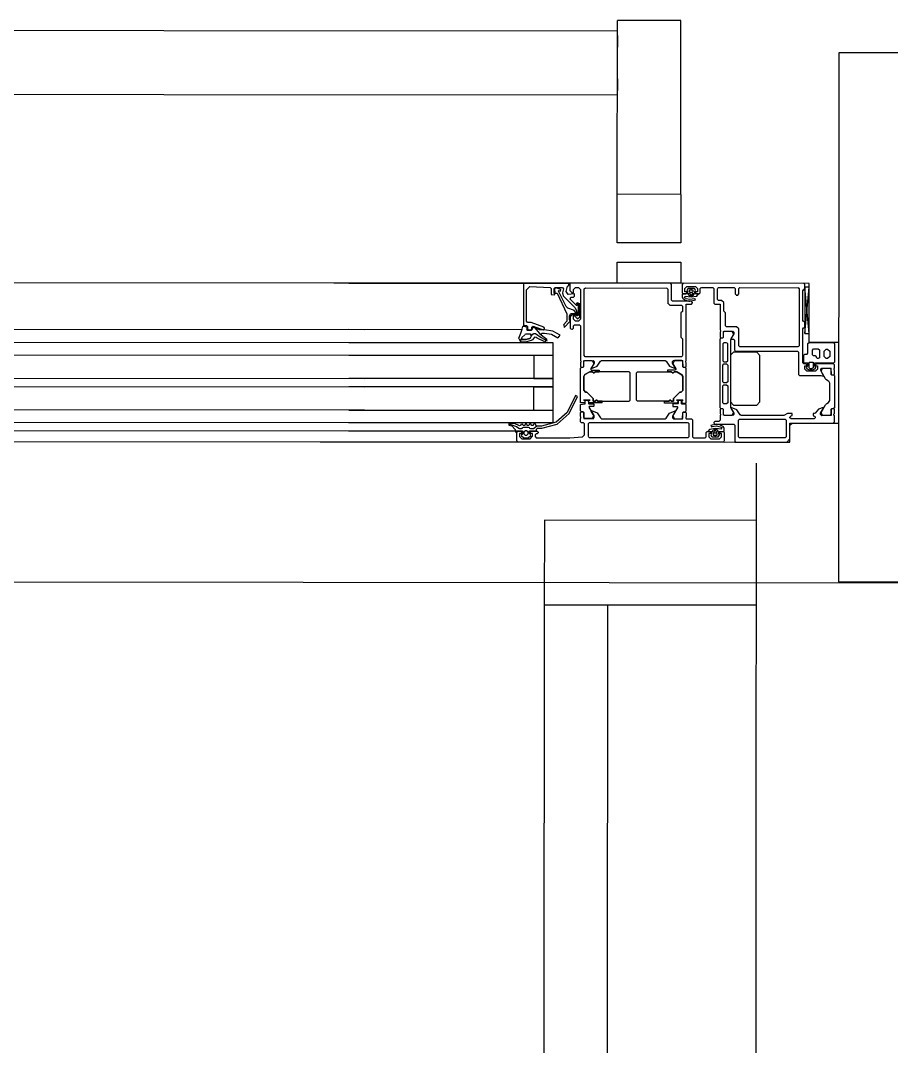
# Model space of a CAD drawing. Header units: metres. Extents: x 2.3 to 42.8, y 0.9 to 31.9.
# Drawn here: x 32.803 to 32.9651, y 9.3814 to 9.5723 of the extents above; entities that cross this region are included whole.
import ezdxf

# ---------------------------------------------------------------- set-up
doc = ezdxf.new("R2010")
doc.units = ezdxf.units.M
doc.layers.add('ARREDI', color=9, linetype='Continuous')
doc.layers.add('PARETI_STRUTTURE', color=7, linetype='Continuous')

msp = doc.modelspace()

# ---------------------------------------------------------------- linework, layer by layer
at = {"layer": 'ARREDI'}
for points in [[(32.92588, 9.53993), (32.91408, 9.53995), (32.91411, 9.57022), (32.91411, 9.57135), (32.91411, 9.57204), (32.91411, 9.57228)], [(32.92589, 9.53995), (32.92591, 9.57022), (32.92591, 9.57133), (32.92591, 9.57204), (32.92591, 9.57228), (32.91411, 9.57229)], [(32.9141, 9.57029), (32.66093, 9.57047)], [(32.92591, 9.56028), (32.92591, 9.56174), (32.92591, 9.56343), (32.92591, 9.56525), (32.92591, 9.56707), (32.92591, 9.56876), (32.92592, 9.57022), (32.92592, 9.57133)], [(32.9141, 9.5695), (32.9141, 9.56856), (32.9141, 9.56734)], [(32.91409, 9.56143), (32.91409, 9.56021), (32.91409, 9.55927)], [(32.66092, 9.55866), (32.91409, 9.55848)], [(32.91407, 9.53092), (32.91407, 9.53995)], [(32.92589, 9.53994), (32.92589, 9.53091)], [(32.92588, 9.53091), (32.91408, 9.53093)], [(32.91407, 9.5234), (32.91407, 9.52733)], [(32.91408, 9.52734), (32.92588, 9.52733), (32.92588, 9.5234)], [(32.94975, 9.52337), (32.33079, 9.52382)], [(32.92588, 9.52339), (32.91407, 9.5234)], [(32.69539, 9.51489), (32.86706, 9.51477)], [(32.69539, 9.51253), (32.86705, 9.51241)], [(32.69539, 9.51016), (32.86705, 9.51003)], [(32.69538, 9.50582), (32.86705, 9.5057)], [(32.69538, 9.50425), (32.86705, 9.50413)], [(32.86705, 9.49981), (32.69538, 9.49993)], [(32.86705, 9.49745), (32.69538, 9.49757)], [(32.86705, 9.49587), (32.69538, 9.496)], [(32.33432, 9.49428), (32.94619, 9.49385)]]:
    msp.add_lwpolyline(points, dxfattribs=at)
at = {"layer": 'PARETI_STRUTTURE'}
for points in [[(32.97498, 9.56627), (32.9553, 9.56629), (32.95522, 9.46786), (32.97491, 9.46784)], [(32.92778, 9.5223), (32.92775, 9.52227), (32.92774, 9.52223), (32.92775, 9.52219), (32.92778, 9.52216), (32.92782, 9.52216), (32.92786, 9.52216), (32.92789, 9.52219), (32.92789, 9.52223), (32.92789, 9.52227), (32.92786, 9.5223), (32.92782, 9.52231)], [(32.90785, 9.50606), (32.90804, 9.50641)], [(32.90804, 9.50641), (32.90897, 9.50695), (32.90946, 9.50695), (32.90897, 9.50695)], [(32.90947, 9.50695), (32.90958, 9.50683)], [(32.90958, 9.50675), (32.90981, 9.50675)], [(32.90981, 9.50683), (32.90993, 9.50694)], [(32.92431, 9.50681), (32.92418, 9.50693)], [(32.92454, 9.50674), (32.9243, 9.50674)], [(32.92466, 9.50693), (32.92454, 9.50682)], [(32.92607, 9.50639), (32.92514, 9.50693), (32.92466, 9.50693), (32.92514, 9.50693)], [(32.92627, 9.50605), (32.92607, 9.50639)], [(32.90816, 9.50316), (32.90784, 9.50348)], [(32.92595, 9.50315), (32.92627, 9.50347)], [(32.90957, 9.50198), (32.90839, 9.50316)], [(32.91008, 9.50165), (32.91008, 9.50156), (32.91007, 9.50151), (32.91003, 9.50147), (32.90996, 9.50145), (32.90965, 9.50145), (32.90961, 9.50147), (32.90958, 9.5015), (32.90957, 9.50154), (32.90957, 9.50198), (32.90957, 9.50154), (32.90958, 9.5015), (32.90961, 9.50147), (32.90965, 9.50145), (32.90996, 9.50145), (32.91003, 9.50147), (32.91007, 9.50151), (32.91008, 9.50156)], [(32.91032, 9.50165), (32.91008, 9.50165)], [(32.92379, 9.50164), (32.92402, 9.50164)], [(32.92402, 9.50164), (32.92402, 9.50155), (32.92404, 9.5015), (32.92408, 9.50146), (32.92413, 9.50144), (32.92445, 9.50144), (32.9245, 9.50146), (32.92452, 9.50149), (32.92454, 9.50151), (32.92454, 9.50197), (32.92454, 9.50151), (32.92452, 9.50149), (32.9245, 9.50146), (32.92445, 9.50144), (32.92413, 9.50144), (32.92408, 9.50146), (32.92404, 9.5015), (32.92402, 9.50155)], [(32.92454, 9.50197), (32.92572, 9.50315)], [(32.93232, 9.49495), (32.93235, 9.49497), (32.93236, 9.49501), (32.93235, 9.49506), (32.93232, 9.49508), (32.93228, 9.49508), (32.93224, 9.49508), (32.93221, 9.49506), (32.93221, 9.49501), (32.93221, 9.49497), (32.93224, 9.49495), (32.93228, 9.49493)]]:
    msp.add_lwpolyline(points, close=True, dxfattribs=at)
for points in [[(32.89659, 9.52341), (32.90526, 9.52341), (32.66508, 9.52357)], [(32.8966, 9.52341), (32.67373, 9.52356)], [(32.86411, 9.52344), (32.89679, 9.52341), (32.8966, 9.52322)], [(32.8966, 9.52321), (32.8966, 9.51573)], [(32.90501, 9.52301), (32.90506, 9.52301), (32.90506, 9.5234), (32.89679, 9.52341)], [(32.89718, 9.5222), (32.89779, 9.52279)], [(32.8978, 9.52279), (32.90161, 9.52263)], [(32.9016, 9.52263), (32.9018, 9.52243)], [(32.9023, 9.52242), (32.9025, 9.52262)], [(32.90265, 9.52253), (32.90238, 9.52235)], [(32.9025, 9.52262), (32.90389, 9.52262)], [(32.90356, 9.52225), (32.90265, 9.52253)], [(32.90389, 9.52262), (32.90408, 9.52237)], [(32.90455, 9.52184), (32.90482, 9.52286)], [(32.90482, 9.52287), (32.90502, 9.52301)], [(32.92396, 9.52339), (32.90525, 9.52341), (32.90525, 9.52207), (32.90569, 9.52163), (32.90593, 9.52163), (32.90593, 9.52223)], [(32.92416, 9.52339), (32.9056, 9.52341)], [(32.90593, 9.52222), (32.90631, 9.52261)], [(32.90632, 9.52262), (32.90683, 9.52262)], [(32.90683, 9.52262), (32.90722, 9.52223)], [(32.90793, 9.52234), (32.90813, 9.52254)], [(32.90813, 9.52254), (32.92326, 9.52252)], [(32.92325, 9.52253), (32.92345, 9.52233)], [(32.92416, 9.5232), (32.92396, 9.52339)], [(32.92415, 9.52024), (32.92415, 9.5232)], [(32.92632, 9.52339), (32.92613, 9.5232)], [(32.92613, 9.52319), (32.92613, 9.52162)], [(32.95525, 9.51235), (32.94974, 9.51235), (32.94975, 9.52337), (32.92616, 9.52339)], [(32.94877, 9.52337), (32.92632, 9.52339)], [(32.92664, 9.52241), (32.92703, 9.5228)], [(32.92703, 9.5228), (32.9286, 9.5228)], [(32.9286, 9.5228), (32.92899, 9.52241)], [(32.92951, 9.5224), (32.9297, 9.5226)], [(32.92971, 9.5226), (32.93183, 9.5226)], [(32.93183, 9.5226), (32.93203, 9.5224)], [(32.9327, 9.5224), (32.9329, 9.52259)], [(32.9329, 9.5226), (32.93581, 9.5226)], [(32.93581, 9.52259), (32.936, 9.5224)], [(32.93668, 9.5224), (32.93687, 9.52259)], [(32.93687, 9.52259), (32.94771, 9.52258)], [(32.9477, 9.52259), (32.9479, 9.52239)], [(32.94896, 9.52318), (32.94877, 9.52337)], [(32.94974, 9.51408), (32.94974, 9.52267), (32.94897, 9.52267), (32.94895, 9.51408), (32.94974, 9.51408), (32.94897, 9.52267)], [(32.94896, 9.52239), (32.94896, 9.52317)], [(32.94896, 9.51408), (32.94975, 9.52267)], [(32.89718, 9.51632), (32.89718, 9.5222)], [(32.90179, 9.52243), (32.90179, 9.52132)], [(32.90179, 9.52132), (32.90239, 9.52123)], [(32.90239, 9.52123), (32.90253, 9.52148), (32.9023, 9.52148), (32.9023, 9.52242)], [(32.90239, 9.52235), (32.90243, 9.52155), (32.90286, 9.52153), (32.90469, 9.51773), (32.90469, 9.51633)], [(32.9031, 9.52192), (32.9032, 9.52203)], [(32.90454, 9.5191), (32.90311, 9.52192)], [(32.9032, 9.52203), (32.90348, 9.52195)], [(32.90348, 9.52195), (32.90356, 9.52225)], [(32.90408, 9.52237), (32.90387, 9.52161)], [(32.90387, 9.52161), (32.90403, 9.52104)], [(32.90403, 9.52104), (32.90625, 9.51881)], [(32.90496, 9.52134), (32.90454, 9.52184)], [(32.90604, 9.52144), (32.90495, 9.52134)], [(32.90533, 9.52046), (32.90545, 9.52079)], [(32.90545, 9.52079), (32.90595, 9.52084)], [(32.90594, 9.52083), (32.90612, 9.52103)], [(32.90612, 9.52136), (32.90604, 9.52144)], [(32.90612, 9.52103), (32.90612, 9.52135)], [(32.90722, 9.52222), (32.90722, 9.51986)], [(32.90793, 9.50994), (32.90794, 9.52234)], [(32.92345, 9.52233), (32.92345, 9.51973)], [(32.92612, 9.52162), (32.92632, 9.52142)], [(32.92623, 9.52142), (32.92615, 9.52133)], [(32.92615, 9.52134), (32.92615, 9.52093), (32.92616, 9.52086)], [(32.92616, 9.52086), (32.92627, 9.52055)], [(32.92707, 9.52142), (32.92623, 9.52142)], [(32.92628, 9.52055), (32.9263, 9.52051), (32.92657, 9.52037), (32.92675, 9.52028), (32.92696, 9.5202), (32.92716, 9.52015), (32.92737, 9.5201), (32.92758, 9.52009)], [(32.92632, 9.52142), (32.92684, 9.52142)], [(32.9266, 9.5207), (32.92668, 9.52099)], [(32.92689, 9.52054), (32.92672, 9.52062), (32.9266, 9.5207)], [(32.92703, 9.52162), (32.92703, 9.52181), (32.92664, 9.52181), (32.92664, 9.52241)], [(32.92668, 9.52099), (32.92779, 9.52085), (32.9289, 9.52103)], [(32.92683, 9.52142), (32.92703, 9.52162)], [(32.92758, 9.52037), (32.92689, 9.52053)], [(32.92717, 9.52236), (32.92699, 9.52207)], [(32.92699, 9.52207), (32.92707, 9.52195)], [(32.92707, 9.52195), (32.92716, 9.52187)], [(32.92715, 9.52149), (32.92707, 9.52141)], [(32.92715, 9.52188), (32.92715, 9.5215)], [(32.92724, 9.5224), (32.92717, 9.52236)], [(32.9284, 9.5224), (32.92724, 9.5224)], [(32.92748, 9.52151), (32.92727, 9.52142), (32.92731, 9.52122)], [(32.92732, 9.52123), (32.92743, 9.52114)], [(32.92742, 9.52114), (32.92763, 9.52112), (32.92794, 9.52112), (32.92816, 9.52115)], [(32.92747, 9.52212), (32.92747, 9.52184)], [(32.92817, 9.52212), (32.92747, 9.52212)], [(32.92747, 9.52185), (32.92759, 9.52172)], [(32.92763, 9.52146), (32.92748, 9.52152)], [(32.92758, 9.52173), (32.92806, 9.52173)], [(32.92801, 9.52146), (32.92781, 9.52113), (32.92763, 9.52146)], [(32.92816, 9.52151), (32.92801, 9.52146)], [(32.92806, 9.52173), (32.92817, 9.52184)], [(32.92832, 9.52128), (32.92834, 9.5213), (32.92838, 9.52142), (32.92816, 9.52151)], [(32.92816, 9.52115), (32.92833, 9.52128)], [(32.92817, 9.52185), (32.92817, 9.52212)], [(32.92847, 9.52235), (32.9284, 9.52239)], [(32.92851, 9.52055), (32.92841, 9.52051)], [(32.92863, 9.52206), (32.92848, 9.52235)], [(32.92849, 9.52187), (32.92858, 9.52195)], [(32.92849, 9.52149), (32.92849, 9.52187)], [(32.92857, 9.52141), (32.92849, 9.5215)], [(32.92863, 9.5203), (32.9285, 9.52055)], [(32.92857, 9.52195), (32.92863, 9.52206)], [(32.92919, 9.52141), (32.92857, 9.52141)], [(32.9286, 9.52162), (32.9288, 9.52142)], [(32.929, 9.5224), (32.929, 9.52181), (32.92861, 9.52181), (32.92861, 9.52161)], [(32.9288, 9.52142), (32.92931, 9.52142)], [(32.92889, 9.52103), (32.92889, 9.52103)], [(32.9289, 9.52103), (32.92919, 9.52142)], [(32.92931, 9.52142), (32.92951, 9.52161)], [(32.92951, 9.52162), (32.92951, 9.52241)], [(32.93203, 9.5224), (32.93203, 9.51972)], [(32.9327, 9.52039), (32.9327, 9.52239)], [(32.93601, 9.5224), (32.93601, 9.52141)], [(32.93601, 9.52141), (32.9362, 9.52122)], [(32.9362, 9.52121), (32.93648, 9.52121)], [(32.93648, 9.52121), (32.93667, 9.52141)], [(32.93668, 9.52141), (32.93668, 9.5224)], [(32.9479, 9.52239), (32.94789, 9.51176)], [(32.94856, 9.51649), (32.94856, 9.52199)], [(32.94857, 9.52199), (32.94872, 9.52219)], [(32.94873, 9.52219), (32.94881, 9.5222)], [(32.9488, 9.5222), (32.94896, 9.5224)], [(32.90488, 9.51878), (32.90454, 9.5191)], [(32.90609, 9.51834), (32.90488, 9.51877)], [(32.9065, 9.51929), (32.90532, 9.52047)], [(32.90624, 9.51882), (32.90648, 9.51826)], [(32.90645, 9.51961), (32.90657, 9.5195)], [(32.90662, 9.51978), (32.90646, 9.51961)], [(32.90661, 9.51929), (32.9065, 9.51929)], [(32.90657, 9.5195), (32.90675, 9.51968)], [(32.90676, 9.51945), (32.90661, 9.51928)], [(32.90709, 9.51959), (32.90662, 9.51978)], [(32.90674, 9.51968), (32.90694, 9.51958)], [(32.90683, 9.51942), (32.90676, 9.51945)], [(32.90683, 9.51813), (32.90683, 9.51942)], [(32.90694, 9.51957), (32.90694, 9.51816)], [(32.90709, 9.51718), (32.90709, 9.51958)], [(32.90722, 9.51986), (32.90722, 9.51947)], [(32.90722, 9.51947), (32.90722, 9.51672)], [(32.92344, 9.51973), (32.92383, 9.51934)], [(32.92384, 9.51934), (32.926, 9.51934)], [(32.92435, 9.52004), (32.92416, 9.52024)], [(32.9279, 9.52004), (32.92435, 9.52004)], [(32.9262, 9.51914), (32.9262, 9.51815), (32.92592, 9.51787), (32.92592, 9.51335), (32.9262, 9.51307), (32.9262, 9.50993)], [(32.926, 9.51934), (32.9262, 9.51914)], [(32.92691, 9.51689), (32.92691, 9.51953), (32.92789, 9.51953)], [(32.92758, 9.52009), (32.92862, 9.5203)], [(32.92841, 9.5205), (32.92759, 9.52036)], [(32.92789, 9.51953), (32.92809, 9.51973)], [(32.92809, 9.51985), (32.9279, 9.52004)], [(32.92809, 9.51973), (32.92809, 9.51985)], [(32.93203, 9.51972), (32.93222, 9.51953)], [(32.93223, 9.51953), (32.93321, 9.51953), (32.93321, 9.51689)], [(32.9329, 9.5202), (32.9327, 9.52039)], [(32.93349, 9.5202), (32.93289, 9.5202)], [(32.93388, 9.5198), (32.93349, 9.52019)], [(32.93419, 9.51551), (32.93419, 9.51787), (32.93387, 9.51819), (32.93389, 9.5198)], [(32.90516, 9.51737), (32.90545, 9.51775)], [(32.90516, 9.51663), (32.90516, 9.51737)], [(32.90533, 9.5173), (32.90533, 9.51505)], [(32.90573, 9.5177), (32.90534, 9.51731)], [(32.90545, 9.51775), (32.90602, 9.51785), (32.90602, 9.51738)], [(32.90592, 9.51671), (32.90592, 9.5177), (32.90573, 9.5177)], [(32.90603, 9.51738), (32.9067, 9.51679)], [(32.90634, 9.51797), (32.90608, 9.51835)], [(32.90634, 9.5174), (32.90634, 9.51797)], [(32.90678, 9.5174), (32.90635, 9.5174)], [(32.90647, 9.51826), (32.90647, 9.51741)], [(32.90647, 9.51741), (32.90667, 9.51741)], [(32.90667, 9.51782), (32.90678, 9.51803)], [(32.90667, 9.51741), (32.90667, 9.51782)], [(32.9067, 9.51679), (32.90709, 9.51718)], [(32.90687, 9.51803), (32.90677, 9.51785)], [(32.90678, 9.51803), (32.90683, 9.51813)], [(32.90678, 9.51785), (32.90678, 9.51739)], [(32.90722, 9.51671), (32.90683, 9.51632)], [(32.90694, 9.51816), (32.90687, 9.51804)], [(32.92691, 9.5165), (32.92691, 9.51689)], [(32.93321, 9.51689), (32.93321, 9.5165)], [(32.89573, 9.51317), (32.89613, 9.5141), (32.89642, 9.51507)], [(32.89642, 9.51508), (32.89648, 9.51533)], [(32.89648, 9.51533), (32.89661, 9.51542)], [(32.89659, 9.51573), (32.89678, 9.51554)], [(32.89661, 9.51542), (32.89717, 9.51531)], [(32.89679, 9.51554), (32.89718, 9.51554)], [(32.89716, 9.51531), (32.89726, 9.51518)], [(32.89738, 9.51613), (32.89718, 9.51632)], [(32.89718, 9.51554), (32.89737, 9.51534)], [(32.89721, 9.51482), (32.89733, 9.51468)], [(32.89726, 9.51518), (32.89722, 9.51482)], [(32.89797, 9.51613), (32.89737, 9.51613)], [(32.89738, 9.51534), (32.89738, 9.51495)], [(32.89738, 9.51495), (32.89757, 9.51475)], [(32.89804, 9.51611), (32.89797, 9.51613)], [(32.89797, 9.51475), (32.89816, 9.51494)], [(32.9004, 9.51525), (32.89804, 9.51611)], [(32.89816, 9.51524), (32.89843, 9.51542)], [(32.89816, 9.51495), (32.89816, 9.51524)], [(32.89825, 9.51477), (32.89842, 9.51523)], [(32.89842, 9.51522), (32.89861, 9.51526)], [(32.89843, 9.51543), (32.90026, 9.51476)], [(32.89862, 9.51526), (32.89966, 9.51401), (32.90094, 9.51298)], [(32.89958, 9.51475), (32.89868, 9.51516)], [(32.90026, 9.51476), (32.90053, 9.51494)], [(32.90053, 9.51507), (32.9004, 9.51525)], [(32.90053, 9.51494), (32.90053, 9.51507)], [(32.90469, 9.51633), (32.90409, 9.51564)], [(32.9041, 9.51564), (32.90417, 9.51518)], [(32.90417, 9.51518), (32.90528, 9.51636)], [(32.90524, 9.5165), (32.90517, 9.51664)], [(32.90528, 9.51635), (32.90524, 9.51651)], [(32.90533, 9.51506), (32.90552, 9.51486)], [(32.90553, 9.51486), (32.90572, 9.51486)], [(32.90572, 9.51486), (32.90592, 9.51506)], [(32.90592, 9.51545), (32.90611, 9.51565)], [(32.90592, 9.51506), (32.90592, 9.51545)], [(32.90632, 9.51632), (32.90593, 9.51671)], [(32.90612, 9.51565), (32.90702, 9.51565)], [(32.90683, 9.51632), (32.90631, 9.51632)], [(32.90702, 9.51565), (32.90722, 9.51545)], [(32.90722, 9.51545), (32.90722, 9.50903)], [(32.92691, 9.51473), (32.92691, 9.51651)], [(32.93321, 9.5165), (32.93321, 9.51472)], [(32.93439, 9.51531), (32.93419, 9.51551)], [(32.93628, 9.51531), (32.93439, 9.51531)], [(32.93667, 9.51492), (32.93628, 9.51531)], [(32.93667, 9.51177), (32.93667, 9.51492)], [(32.94856, 9.5149), (32.94872, 9.5151)], [(32.94856, 9.5086), (32.94856, 9.5149)], [(32.94872, 9.5163), (32.94857, 9.51649)], [(32.9488, 9.51628), (32.94872, 9.51629)], [(32.94872, 9.5151), (32.9488, 9.51511)], [(32.94896, 9.51609), (32.9488, 9.51628)], [(32.9488, 9.51511), (32.94895, 9.51531)], [(32.94896, 9.51531), (32.94896, 9.51608)], [(32.89632, 9.51475), (32.8641, 9.51478)], [(32.89615, 9.51247), (32.89573, 9.51316)], [(32.89631, 9.51327), (32.89614, 9.51295)], [(32.89705, 9.51247), (32.89615, 9.51247), (32.89615, 9.51295), (32.89615, 9.51294), (32.89701, 9.51294), (32.89615, 9.51294)], [(32.89687, 9.51383), (32.89631, 9.51328)], [(32.89706, 9.51393), (32.89687, 9.51384)], [(32.897, 9.51293), (32.89711, 9.51295), (32.897, 9.51293)], [(32.89792, 9.51393), (32.89706, 9.51393)], [(32.89773, 9.51313), (32.8971, 9.51295), (32.89773, 9.51313)], [(32.89733, 9.51469), (32.89814, 9.51469)], [(32.89757, 9.51475), (32.89796, 9.51475)], [(32.89773, 9.51313), (32.89792, 9.51326)], [(32.89792, 9.51326), (32.89813, 9.51359), (32.89835, 9.51397)], [(32.89813, 9.5136), (32.89793, 9.51393)], [(32.89814, 9.51469), (32.89825, 9.51477)], [(32.89868, 9.51338), (32.89827, 9.51289)], [(32.89835, 9.51396), (32.89853, 9.51408)], [(32.89853, 9.51408), (32.89878, 9.51408)], [(32.89901, 9.51334), (32.89868, 9.51338)], [(32.89878, 9.51408), (32.89887, 9.51405)], [(32.89887, 9.51405), (32.8999, 9.5133), (32.90104, 9.51272)], [(32.89916, 9.51318), (32.89901, 9.51334)], [(32.90062, 9.51249), (32.89916, 9.51319)], [(32.90052, 9.51475), (32.89959, 9.51475)], [(32.89991, 9.51377), (32.90003, 9.51412)], [(32.90004, 9.51412), (32.90051, 9.51412)], [(32.90344, 9.51373), (32.90206, 9.51448), (32.90052, 9.51475)], [(32.90052, 9.51412), (32.90185, 9.5139), (32.90304, 9.51324)], [(32.90094, 9.51298), (32.90062, 9.5125)], [(32.90305, 9.51324), (32.90344, 9.51374)], [(32.9269, 9.50902), (32.9269, 9.51434)], [(32.92691, 9.51433), (32.92691, 9.51472)], [(32.93329, 9.51444), (32.9332, 9.51433)], [(32.9332, 9.50024), (32.93321, 9.51303)], [(32.93321, 9.51472), (32.93329, 9.51461)], [(32.93321, 9.51433), (32.93321, 9.51336)], [(32.93321, 9.51335), (32.93332, 9.51323)], [(32.93321, 9.51302), (32.93341, 9.51322)], [(32.93329, 9.51462), (32.93329, 9.51444)], [(32.93332, 9.51323), (32.93371, 9.51323)], [(32.93341, 9.51322), (32.93373, 9.51322)], [(32.93371, 9.51323), (32.93382, 9.51336)], [(32.93373, 9.51322), (32.93385, 9.51335)], [(32.93383, 9.51335), (32.93383, 9.51443), (32.93556, 9.51449)], [(32.93383, 9.51444), (32.93387, 9.51448)], [(32.93385, 9.51428), (32.93404, 9.51448)], [(32.93385, 9.51334), (32.93385, 9.51428)], [(32.93404, 9.51448), (32.93542, 9.51448)], [(32.93517, 9.51298), (32.93514, 9.51288)], [(32.93569, 9.51388), (32.93517, 9.51297)], [(32.93577, 9.51429), (32.93577, 9.51401), (32.93522, 9.51306)], [(32.93522, 9.51306), (32.93526, 9.51298)], [(32.93526, 9.51299), (32.93568, 9.51299)], [(32.93541, 9.51448), (32.93569, 9.51388)], [(32.93557, 9.51448), (32.93576, 9.51429)], [(32.93569, 9.51299), (32.93588, 9.51279)], [(32.8641, 9.5124), (32.9021, 9.51237), (32.90209, 9.49741), (32.86409, 9.49744)], [(32.89615, 9.51247), (32.89615, 9.51247)], [(32.89718, 9.51248), (32.89704, 9.51247)], [(32.89804, 9.51274), (32.89718, 9.51249)], [(32.89827, 9.51289), (32.89804, 9.51273)], [(32.93371, 9.51212), (32.93371, 9.50897)], [(32.93391, 9.51232), (32.93372, 9.51213)], [(32.93442, 9.51232), (32.93391, 9.51232)], [(32.93462, 9.51212), (32.93443, 9.51232)], [(32.93462, 9.50897), (32.93462, 9.51213)], [(32.93514, 9.51288), (32.93513, 9.50038)], [(32.93588, 9.51279), (32.93588, 9.51099)], [(32.93588, 9.51098), (32.93608, 9.51079)], [(32.93687, 9.51157), (32.93667, 9.51176)], [(32.94769, 9.51156), (32.93686, 9.51158)], [(32.94789, 9.51176), (32.9477, 9.51156)], [(32.94954, 9.5104), (32.94954, 9.51217)], [(32.94955, 9.51217), (32.94974, 9.51235)], [(32.94974, 9.51235), (32.95427, 9.51235)], [(32.95041, 9.51097), (32.95059, 9.51117)], [(32.95059, 9.51117), (32.95146, 9.51117)], [(32.95146, 9.51117), (32.95167, 9.511)], [(32.95167, 9.51101), (32.95167, 9.50955)], [(32.95254, 9.51077), (32.95293, 9.51116)], [(32.95293, 9.51116), (32.95321, 9.51116)], [(32.95321, 9.51116), (32.9536, 9.51078)], [(32.95427, 9.51235), (32.95446, 9.51216)], [(32.95447, 9.51217), (32.95447, 9.50874)], [(32.8641, 9.51004), (32.9021, 9.51001)], [(32.89855, 9.51001), (32.89855, 9.50568), (32.9021, 9.50568), (32.8641, 9.50571)], [(32.90812, 9.50974), (32.90793, 9.50994)], [(32.926, 9.50973), (32.90812, 9.50974)], [(32.92619, 9.50992), (32.926, 9.50973)], [(32.93572, 9.51059), (32.93513, 9.51)], [(32.93513, 9.51), (32.93513, 9.50133)], [(32.94002, 9.51058), (32.93572, 9.51058)], [(32.93608, 9.51078), (32.94758, 9.51077)], [(32.94061, 9.50999), (32.94002, 9.51059)], [(32.9406, 9.50133), (32.9406, 9.51)], [(32.94758, 9.51078), (32.94777, 9.51058)], [(32.94777, 9.51058), (32.94777, 9.50644)], [(32.94876, 9.51), (32.94895, 9.51019)], [(32.94876, 9.50865), (32.94876, 9.51001)], [(32.94895, 9.51018), (32.94938, 9.51018)], [(32.94938, 9.51018), (32.94955, 9.51039)], [(32.95041, 9.51006), (32.95041, 9.51097)], [(32.95059, 9.50987), (32.95041, 9.51006)], [(32.95091, 9.50987), (32.95059, 9.50987)], [(32.95112, 9.50971), (32.95091, 9.50987)], [(32.95112, 9.50959), (32.95112, 9.5097)], [(32.9513, 9.5094), (32.95112, 9.50959)], [(32.95146, 9.50939), (32.95129, 9.50939)], [(32.95167, 9.50955), (32.95146, 9.50939)], [(32.95254, 9.50979), (32.95254, 9.51077)], [(32.95293, 9.50939), (32.95254, 9.50978)], [(32.9532, 9.50939), (32.95293, 9.50939)], [(32.9536, 9.50979), (32.95321, 9.5094)], [(32.9536, 9.51077), (32.9536, 9.50979)], [(32.90791, 9.50165), (32.90798, 9.50164), (32.90802, 9.50159), (32.90804, 9.50152), (32.90801, 9.50122), (32.90799, 9.50118), (32.90797, 9.50115), (32.90793, 9.50114), (32.90729, 9.50114), (32.90724, 9.50115), (32.90722, 9.50118), (32.9072, 9.50122), (32.90722, 9.50757)], [(32.90729, 9.50875), (32.90721, 9.50864)], [(32.90721, 9.50864), (32.90721, 9.5079)], [(32.90721, 9.5079), (32.90734, 9.50777)], [(32.90721, 9.50757), (32.90741, 9.50777)], [(32.90722, 9.50903), (32.9073, 9.50892)], [(32.90729, 9.50893), (32.90729, 9.50874)], [(32.90733, 9.50778), (32.90772, 9.50778)], [(32.90741, 9.50777), (32.90773, 9.50777)], [(32.90772, 9.50778), (32.90784, 9.5079)], [(32.90773, 9.50777), (32.90786, 9.50789)], [(32.90784, 9.5079), (32.90784, 9.50898), (32.90957, 9.50904)], [(32.90784, 9.50899), (32.90788, 9.50903)], [(32.90785, 9.50883), (32.90804, 9.50903)], [(32.90785, 9.50789), (32.90785, 9.50883)], [(32.90805, 9.50903), (32.90942, 9.50903)], [(32.90917, 9.50752), (32.90914, 9.50742)], [(32.90914, 9.50742), (32.90914, 9.50734)], [(32.90914, 9.50734), (32.90923, 9.50725)], [(32.90969, 9.50842), (32.90918, 9.50752)], [(32.90922, 9.50726), (32.91072, 9.50726)], [(32.90977, 9.50883), (32.90977, 9.50856), (32.90923, 9.50761)], [(32.90923, 9.50762), (32.90929, 9.50753)], [(32.90928, 9.50754), (32.91032, 9.50797), (32.91096, 9.5089)], [(32.90942, 9.50903), (32.90969, 9.50843)], [(32.90958, 9.50903), (32.90977, 9.50884)], [(32.91072, 9.50726), (32.91072, 9.50694)], [(32.91097, 9.50889), (32.91116, 9.50903)], [(32.91115, 9.50903), (32.92296, 9.50902)], [(32.92296, 9.50902), (32.92314, 9.50888)], [(32.92315, 9.50888), (32.92379, 9.50795), (32.92483, 9.50752)], [(32.92489, 9.50725), (32.92339, 9.50725)], [(32.9234, 9.50725), (32.9234, 9.50693)], [(32.92434, 9.50882), (32.92454, 9.50902)], [(32.92489, 9.50761), (32.92435, 9.50855), (32.92435, 9.50883)], [(32.9247, 9.50902), (32.92443, 9.50842)], [(32.92443, 9.50841), (32.92494, 9.50751)], [(32.92454, 9.50902), (32.92623, 9.50902), (32.92628, 9.50788)], [(32.92607, 9.50902), (32.9247, 9.50902)], [(32.92483, 9.50752), (32.92489, 9.50761)], [(32.92497, 9.50733), (32.92489, 9.50724)], [(32.92495, 9.50751), (32.92497, 9.50741)], [(32.92497, 9.50741), (32.92497, 9.50733)], [(32.92627, 9.50882), (32.92607, 9.50901)], [(32.92619, 9.50164), (32.92613, 9.50162), (32.92608, 9.50158), (32.92607, 9.50153), (32.9261, 9.50121), (32.92611, 9.50116), (32.92614, 9.50114), (32.92618, 9.50112), (32.92682, 9.50112), (32.92686, 9.50114), (32.92689, 9.50116), (32.92689, 9.50121), (32.9269, 9.50755)], [(32.92623, 9.50902), (32.92627, 9.50898)], [(32.92627, 9.50787), (32.92627, 9.50882)], [(32.92639, 9.50775), (32.92627, 9.50788)], [(32.92628, 9.50789), (32.92639, 9.50776)], [(32.9267, 9.50775), (32.92639, 9.50775)], [(32.9264, 9.50777), (32.92679, 9.50777)], [(32.9269, 9.50756), (32.92671, 9.50775)], [(32.92678, 9.50777), (32.9269, 9.50788)], [(32.92682, 9.50891), (32.92691, 9.50902)], [(32.92682, 9.50873), (32.92682, 9.50891)], [(32.9269, 9.50862), (32.92682, 9.50874)], [(32.9269, 9.50788), (32.9269, 9.50862)], [(32.93371, 9.50897), (32.93391, 9.50878)], [(32.93371, 9.50819), (32.93391, 9.50838)], [(32.93371, 9.50508), (32.93371, 9.50819)], [(32.93391, 9.50878), (32.93442, 9.50878)], [(32.93391, 9.50838), (32.93442, 9.50838)], [(32.93442, 9.50878), (32.93461, 9.50897)], [(32.93442, 9.50838), (32.93461, 9.50819)], [(32.93462, 9.50819), (32.93462, 9.50507)], [(32.94876, 9.50841), (32.94856, 9.50859)], [(32.94887, 9.50853), (32.94875, 9.50865)], [(32.94915, 9.50841), (32.94876, 9.50841)], [(32.94919, 9.50853), (32.94887, 9.50853)], [(32.94895, 9.50743), (32.94895, 9.50802), (32.94934, 9.50802), (32.94934, 9.50822)], [(32.94935, 9.50703), (32.94896, 9.50742)], [(32.94935, 9.50821), (32.94915, 9.50841)], [(32.9495, 9.50851), (32.9492, 9.50853)], [(32.9493, 9.50774), (32.9494, 9.50792)], [(32.94948, 9.50743), (32.9493, 9.50773)], [(32.9494, 9.50792), (32.94951, 9.50803)], [(32.94983, 9.50723), (32.94948, 9.50742)], [(32.9495, 9.50803), (32.9495, 9.50852)], [(32.94978, 9.50766), (32.94978, 9.50873)], [(32.94978, 9.50873), (32.95049, 9.50873)], [(32.94997, 9.50747), (32.94978, 9.50766)], [(32.95041, 9.50723), (32.94983, 9.50723)], [(32.95029, 9.50747), (32.94997, 9.50747)], [(32.95049, 9.50766), (32.95029, 9.50747)], [(32.95075, 9.50743), (32.9504, 9.50723)], [(32.95049, 9.50873), (32.95049, 9.50766)], [(32.95093, 9.50774), (32.95075, 9.50743)], [(32.95076, 9.50851), (32.95076, 9.50803)], [(32.95076, 9.50802), (32.95086, 9.50791)], [(32.95107, 9.50853), (32.95077, 9.50851)], [(32.95086, 9.50791), (32.95093, 9.50774)], [(32.95112, 9.50841), (32.95092, 9.50822)], [(32.95092, 9.50821), (32.95092, 9.50802), (32.95131, 9.50802), (32.95131, 9.50742)], [(32.95131, 9.50743), (32.95092, 9.50704)], [(32.95431, 9.50853), (32.95107, 9.50853)], [(32.95427, 9.50841), (32.95111, 9.50841)], [(32.9519, 9.50744), (32.9521, 9.50763)], [(32.95245, 9.50622), (32.95191, 9.50716), (32.95191, 9.50744)], [(32.95199, 9.50702), (32.95227, 9.50761)], [(32.9521, 9.50763), (32.95379, 9.50763), (32.95384, 9.50649)], [(32.95226, 9.50762), (32.95364, 9.50762)], [(32.95363, 9.50762), (32.95383, 9.50742)], [(32.95379, 9.50763), (32.95384, 9.50759)], [(32.95383, 9.50742), (32.95383, 9.50648)], [(32.95446, 9.50821), (32.95427, 9.5084)], [(32.95446, 9.50874), (32.9543, 9.50853)], [(32.95446, 9.50723), (32.95438, 9.50734)], [(32.95439, 9.50751), (32.95447, 9.50762)], [(32.95439, 9.50734), (32.95439, 9.50752)], [(32.95446, 9.50762), (32.95446, 9.50821)], [(32.95446, 9.5065), (32.95446, 9.50723)], [(32.90784, 9.50348), (32.90784, 9.50606), (32.90784, 9.50348)], [(32.90958, 9.50683), (32.90958, 9.50674), (32.90958, 9.50683)], [(32.90981, 9.50675), (32.90981, 9.50683), (32.90981, 9.50675)], [(32.91627, 9.50694), (32.90994, 9.50694), (32.91071, 9.50694)], [(32.91647, 9.50674), (32.91627, 9.50694)], [(32.91646, 9.50164), (32.91646, 9.50674)], [(32.91764, 9.50164), (32.91764, 9.50674)], [(32.91765, 9.50674), (32.91784, 9.50694)], [(32.91784, 9.50694), (32.92418, 9.50694), (32.9234, 9.50694)], [(32.9243, 9.50674), (32.9243, 9.50682), (32.9243, 9.50674)], [(32.92454, 9.50682), (32.92454, 9.50673), (32.92454, 9.50682)], [(32.92627, 9.50347), (32.92627, 9.50605), (32.92627, 9.50347)], [(32.94777, 9.50644), (32.94796, 9.50625)], [(32.94797, 9.50625), (32.95188, 9.50625)], [(32.95092, 9.50703), (32.94935, 9.50703)], [(32.95189, 9.50624), (32.95196, 9.50623)], [(32.95195, 9.50623), (32.9524, 9.50614)], [(32.95281, 9.50559), (32.95199, 9.50702)], [(32.9524, 9.50614), (32.95245, 9.50622)], [(32.95305, 9.50536), (32.95281, 9.50558)], [(32.95339, 9.50516), (32.95305, 9.50536)], [(32.95383, 9.50648), (32.95395, 9.50635)], [(32.95384, 9.5065), (32.95397, 9.50637)], [(32.95395, 9.50636), (32.95427, 9.50636)], [(32.95396, 9.50638), (32.95435, 9.50638)], [(32.95427, 9.50636), (32.95446, 9.50616)], [(32.95434, 9.50638), (32.95447, 9.5065)], [(32.95446, 9.50616), (32.95446, 9.50023)], [(32.89855, 9.49977), (32.89855, 9.50411), (32.90209, 9.50411), (32.8641, 9.50414)], [(32.93391, 9.50488), (32.93371, 9.50507)], [(32.93371, 9.50429), (32.9339, 9.50448)], [(32.93371, 9.50114), (32.93371, 9.50429)], [(32.93442, 9.50488), (32.9339, 9.50488)], [(32.93391, 9.50448), (32.93442, 9.50448)], [(32.93461, 9.50507), (32.93442, 9.50488)], [(32.93442, 9.50448), (32.93461, 9.50429)], [(32.93461, 9.50429), (32.93461, 9.50113)], [(32.9536, 9.50482), (32.9534, 9.50517)], [(32.95359, 9.50156), (32.95359, 9.50481)], [(32.90631, 9.50249), (32.90477, 9.49935)], [(32.90512, 9.49918), (32.90666, 9.50232)], [(32.90667, 9.50232), (32.90631, 9.50249)], [(32.90721, 9.49967), (32.90721, 9.5008), (32.90722, 9.50085), (32.90725, 9.50087), (32.90729, 9.50087), (32.908, 9.50094), (32.90804, 9.50096), (32.90807, 9.50099), (32.90807, 9.50103), (32.90807, 9.50157), (32.90807, 9.50161), (32.90804, 9.50164), (32.908, 9.50165), (32.90786, 9.50165), (32.90776, 9.50165)], [(32.90902, 9.50165), (32.90777, 9.50165)], [(32.90786, 9.50165), (32.90893, 9.50165)], [(32.90839, 9.50316), (32.90816, 9.50316), (32.90839, 9.50316)], [(32.90893, 9.50165), (32.90879, 9.50165), (32.90874, 9.50164), (32.90872, 9.50161), (32.9087, 9.50157), (32.9087, 9.50105), (32.90872, 9.50102), (32.90874, 9.501), (32.90879, 9.50098), (32.90961, 9.50098), (32.90965, 9.50097), (32.90968, 9.50094), (32.90969, 9.5009), (32.90969, 9.50055), (32.90968, 9.50051), (32.90965, 9.50048), (32.90961, 9.50047), (32.90887, 9.50047)], [(32.91123, 9.50114), (32.90885, 9.50114), (32.90881, 9.50115), (32.90878, 9.50118), (32.90877, 9.50122), (32.90874, 9.50152), (32.90877, 9.50159), (32.90881, 9.50164), (32.90886, 9.50165), (32.90902, 9.50165)], [(32.91123, 9.50113), (32.91123, 9.50145), (32.91044, 9.50145), (32.91038, 9.50146), (32.91034, 9.50151), (32.91032, 9.50158), (32.91032, 9.50165), (32.91032, 9.50158), (32.91034, 9.50151), (32.91038, 9.50146), (32.91044, 9.50145), (32.91627, 9.50145)], [(32.91627, 9.50145), (32.91646, 9.50164)], [(32.91784, 9.50145), (32.91765, 9.50164)], [(32.92288, 9.50112), (32.92288, 9.50144), (32.92367, 9.50144), (32.92373, 9.50146), (32.92377, 9.5015), (32.92378, 9.50155), (32.92378, 9.50164), (32.92378, 9.50155), (32.92377, 9.5015), (32.92373, 9.50146), (32.92367, 9.50144), (32.91784, 9.50144)], [(32.92288, 9.50113), (32.92526, 9.50113), (32.9253, 9.50114), (32.92533, 9.50117), (32.92534, 9.50121), (32.92537, 9.50152), (32.92534, 9.50159), (32.9253, 9.50163), (32.92524, 9.50164), (32.92509, 9.50164)], [(32.92518, 9.50164), (32.92532, 9.50164), (32.92536, 9.50162), (32.92539, 9.5016), (32.9254, 9.50155), (32.9254, 9.50104), (32.92539, 9.50101), (32.92536, 9.50098), (32.92532, 9.50097), (32.9245, 9.50097), (32.92446, 9.50096), (32.92443, 9.50093), (32.92442, 9.50089), (32.92442, 9.50054), (32.92443, 9.5005), (32.92446, 9.50047), (32.92449, 9.50046), (32.92524, 9.50046)], [(32.92509, 9.50164), (32.92634, 9.50164)], [(32.92625, 9.50164), (32.92518, 9.50164)], [(32.92572, 9.50315), (32.92595, 9.50315), (32.92572, 9.50315)], [(32.9269, 9.49965), (32.9269, 9.50079), (32.92688, 9.50083), (32.92685, 9.50086), (32.92681, 9.50086), (32.9261, 9.50093), (32.92608, 9.50094), (32.92604, 9.50097), (32.92604, 9.50101), (32.92604, 9.50156), (32.92604, 9.5016), (32.92608, 9.50162), (32.9261, 9.50164), (32.92624, 9.50164), (32.92634, 9.50164)], [(32.95339, 9.50122), (32.95359, 9.50157)], [(32.8641, 9.4998), (32.9021, 9.49977)], [(32.9074, 9.49947), (32.90721, 9.49966)], [(32.90886, 9.50047), (32.90879, 9.50034)], [(32.90879, 9.50035), (32.90968, 9.49881)], [(32.90922, 9.49962), (32.90928, 9.4997)], [(32.90977, 9.4984), (32.90977, 9.49868), (32.90923, 9.49962)], [(32.90928, 9.4997), (32.91032, 9.49927), (32.91096, 9.49834)], [(32.92314, 9.49833), (32.92378, 9.49926), (32.92483, 9.49969)], [(32.92488, 9.49961), (32.92434, 9.49866), (32.92434, 9.49839)], [(32.92531, 9.50034), (32.92442, 9.4988)], [(32.92483, 9.49969), (32.92488, 9.4996)], [(32.92524, 9.50046), (32.92531, 9.50033)], [(32.9267, 9.49945), (32.92689, 9.49965)], [(32.93331, 9.50003), (32.93319, 9.49992)], [(32.9334, 9.50004), (32.9332, 9.50024)], [(32.9332, 9.49991), (32.9332, 9.49917)], [(32.9337, 9.50003), (32.93331, 9.50003)], [(32.93372, 9.50004), (32.9334, 9.50004)], [(32.93382, 9.49991), (32.93369, 9.50002)], [(32.9339, 9.50094), (32.93371, 9.50114)], [(32.93383, 9.49992), (32.93372, 9.50003)], [(32.93556, 9.49877), (32.93382, 9.49883), (32.93382, 9.49991)], [(32.93383, 9.49898), (32.93383, 9.49992)], [(32.93441, 9.50094), (32.9339, 9.50094)], [(32.93461, 9.50114), (32.93442, 9.50094)], [(32.93513, 9.50133), (32.93572, 9.50074)], [(32.93513, 9.50038), (32.93516, 9.50028)], [(32.93515, 9.50028), (32.93567, 9.49938)], [(32.93526, 9.50027), (32.93521, 9.50019)], [(32.93521, 9.50019), (32.93575, 9.49925), (32.93575, 9.49897)], [(32.93695, 9.49891), (32.93631, 9.49984), (32.93526, 9.50027)], [(32.93572, 9.50074), (32.94001, 9.50074)], [(32.94001, 9.50074), (32.94061, 9.50132)], [(32.95239, 9.50026), (32.9515, 9.49995), (32.95086, 9.49926)], [(32.9519, 9.49896), (32.9519, 9.49924), (32.95244, 9.50018)], [(32.95198, 9.49937), (32.95282, 9.5008)], [(32.95384, 9.4999), (32.95384, 9.49881), (32.9521, 9.49876)], [(32.95244, 9.50018), (32.95239, 9.50026)], [(32.95281, 9.5008), (32.95304, 9.50102)], [(32.95304, 9.50103), (32.95339, 9.50122)], [(32.95394, 9.50003), (32.95382, 9.49991)], [(32.95382, 9.49991), (32.95382, 9.49896)], [(32.95395, 9.50001), (32.95383, 9.49989)], [(32.95426, 9.50003), (32.95394, 9.50003)], [(32.95434, 9.50001), (32.95395, 9.50001)], [(32.95446, 9.50022), (32.95426, 9.50003)], [(32.95446, 9.4999), (32.95435, 9.50002)], [(32.95446, 9.49916), (32.95446, 9.49989)], [(32.90477, 9.49935), (32.90267, 9.49753), (32.89999, 9.49684)], [(32.90002, 9.49644), (32.9029, 9.4972), (32.90512, 9.49919)], [(32.90729, 9.49849), (32.9072, 9.4986)], [(32.90721, 9.49934), (32.90733, 9.49946)], [(32.90721, 9.4986), (32.90721, 9.49934)], [(32.90721, 9.4982), (32.90729, 9.49832)], [(32.90721, 9.49761), (32.90721, 9.49821)], [(32.90729, 9.49831), (32.90729, 9.49849)], [(32.90733, 9.49946), (32.90772, 9.49946)], [(32.90772, 9.49947), (32.9074, 9.49947)], [(32.90771, 9.49946), (32.90784, 9.49933)], [(32.90784, 9.49935), (32.90772, 9.49948)], [(32.90783, 9.49934), (32.90783, 9.49826), (32.90957, 9.4982)], [(32.90783, 9.49825), (32.90787, 9.49821)], [(32.90784, 9.49841), (32.90784, 9.49935)], [(32.90804, 9.49821), (32.90784, 9.4984)], [(32.90941, 9.49821), (32.90803, 9.49821)], [(32.90968, 9.49881), (32.9094, 9.49821)], [(32.90957, 9.4982), (32.90976, 9.4984)], [(32.91096, 9.49834), (32.91114, 9.4982)], [(32.91115, 9.4982), (32.92295, 9.49819)], [(32.92296, 9.49819), (32.92314, 9.49833)], [(32.92434, 9.49839), (32.92453, 9.49819)], [(32.92442, 9.4988), (32.9247, 9.4982)], [(32.92453, 9.49819), (32.92623, 9.49819), (32.92627, 9.49933)], [(32.9247, 9.4982), (32.92607, 9.4982)], [(32.92606, 9.4982), (32.92626, 9.49839)], [(32.92623, 9.49819), (32.92627, 9.49823)], [(32.92626, 9.49934), (32.92639, 9.49946)], [(32.92626, 9.49839), (32.92626, 9.49934)], [(32.92627, 9.49933), (32.9264, 9.49945)], [(32.92638, 9.49945), (32.9267, 9.49945)], [(32.92639, 9.49944), (32.92678, 9.49944)], [(32.92678, 9.49944), (32.92689, 9.49932)], [(32.9269, 9.49858), (32.92681, 9.49847)], [(32.92682, 9.49848), (32.92682, 9.4983)], [(32.92682, 9.4983), (32.9269, 9.49819)], [(32.9269, 9.49932), (32.9269, 9.49859)], [(32.9269, 9.49819), (32.92788, 9.49819)], [(32.92788, 9.49819), (32.92807, 9.498)], [(32.92808, 9.49799), (32.92808, 9.49484)], [(32.93221, 9.49771), (32.93202, 9.49752)], [(32.933, 9.49771), (32.93221, 9.49771)], [(32.9332, 9.49791), (32.933, 9.49772)], [(32.93327, 9.49888), (32.93319, 9.49877)], [(32.9332, 9.49917), (32.93328, 9.49906)], [(32.9332, 9.49878), (32.9332, 9.49792)], [(32.93327, 9.49906), (32.93327, 9.49888)], [(32.93386, 9.49878), (32.93382, 9.49882)], [(32.93403, 9.49878), (32.93383, 9.49897)], [(32.9354, 9.49878), (32.93402, 9.49878)], [(32.93567, 9.49938), (32.9354, 9.49878)], [(32.93575, 9.49897), (32.93556, 9.49878)], [(32.93662, 9.49791), (32.93681, 9.4981)], [(32.93662, 9.49484), (32.93662, 9.49791)], [(32.93682, 9.4981), (32.94532, 9.4981)], [(32.93713, 9.49877), (32.93694, 9.49891)], [(32.94496, 9.49877), (32.93713, 9.49877)], [(32.94505, 9.49879), (32.94497, 9.49878)], [(32.94575, 9.49914), (32.94504, 9.49879)], [(32.94532, 9.4981), (32.94552, 9.4979)], [(32.94552, 9.4979), (32.94552, 9.49483)], [(32.94584, 9.49916), (32.94576, 9.49915)], [(32.94658, 9.49916), (32.94585, 9.49916)], [(32.94619, 9.4985), (32.94633, 9.49868)], [(32.94619, 9.49837), (32.94619, 9.4985)], [(32.94639, 9.49818), (32.94619, 9.49837)], [(32.94632, 9.49869), (32.94659, 9.49877)], [(32.95072, 9.49817), (32.94638, 9.49817)], [(32.94658, 9.49877), (32.94658, 9.49916)], [(32.95069, 9.49916), (32.95052, 9.49916)], [(32.95052, 9.49916), (32.95052, 9.49877)], [(32.95052, 9.49876), (32.95078, 9.49868)], [(32.95086, 9.49926), (32.9507, 9.49916)], [(32.95091, 9.49837), (32.95072, 9.49818)], [(32.95078, 9.49869), (32.95092, 9.4985)], [(32.95091, 9.4985), (32.95091, 9.49837)], [(32.9521, 9.49876), (32.9519, 9.49896)], [(32.95226, 9.49877), (32.95198, 9.49936)], [(32.95363, 9.49877), (32.95225, 9.49877)], [(32.95382, 9.49896), (32.95363, 9.49877)], [(32.95384, 9.49881), (32.95379, 9.49877)], [(32.95446, 9.49876), (32.95437, 9.49887)], [(32.95438, 9.49905), (32.95446, 9.49916)], [(32.95438, 9.49887), (32.95438, 9.49905)], [(32.95446, 9.49758), (32.95446, 9.49876)], [(32.89513, 9.49585), (32.86409, 9.49588)], [(32.89382, 9.49728), (32.89393, 9.49722)], [(32.89388, 9.497), (32.89445, 9.49689)], [(32.89391, 9.49731), (32.89389, 9.497)], [(32.89497, 9.49731), (32.89391, 9.49731)], [(32.89392, 9.49722), (32.89428, 9.49714)], [(32.89429, 9.49714), (32.89533, 9.49676)], [(32.89445, 9.49689), (32.89509, 9.49618)], [(32.89587, 9.49689), (32.89496, 9.49731)], [(32.89508, 9.49618), (32.89512, 9.49576)], [(32.89512, 9.49576), (32.89527, 9.49562)], [(32.89528, 9.49561), (32.89528, 9.49593), (32.89607, 9.49593)], [(32.89533, 9.49676), (32.89573, 9.49641)], [(32.89539, 9.49565), (32.89559, 9.49585)], [(32.89559, 9.49585), (32.8961, 9.49585)], [(32.89573, 9.49641), (32.89586, 9.49637)], [(32.89586, 9.49636), (32.89625, 9.49636)], [(32.89614, 9.49699), (32.89587, 9.4969)], [(32.89606, 9.49593), (32.89645, 9.49593)], [(32.8961, 9.49585), (32.8963, 9.49566)], [(32.89614, 9.49715), (32.89614, 9.497)], [(32.89645, 9.49719), (32.89615, 9.49715)], [(32.89625, 9.49636), (32.89642, 9.49646)], [(32.89642, 9.49646), (32.89646, 9.49654)], [(32.89654, 9.49695), (32.89646, 9.49719)], [(32.89646, 9.49593), (32.89646, 9.49541)], [(32.89647, 9.49654), (32.89664, 9.49664)], [(32.89685, 9.49695), (32.89654, 9.49695)], [(32.89664, 9.49664), (32.89751, 9.49664)], [(32.89677, 9.49581), (32.89697, 9.49601)], [(32.89677, 9.4953), (32.89677, 9.49581)], [(32.89694, 9.49719), (32.89685, 9.49695)], [(32.89724, 9.49719), (32.89694, 9.49719)], [(32.89697, 9.49601), (32.8972, 9.49601)], [(32.8972, 9.49601), (32.8974, 9.49581)], [(32.89733, 9.49695), (32.89725, 9.49719)], [(32.89763, 9.49695), (32.89733, 9.49695)], [(32.8974, 9.49581), (32.8974, 9.4953)], [(32.89752, 9.49664), (32.89769, 9.49654)], [(32.89772, 9.49719), (32.89764, 9.49695)], [(32.89769, 9.49654), (32.89773, 9.49646)], [(32.89803, 9.49719), (32.89772, 9.49719)], [(32.89772, 9.49542), (32.89772, 9.49593)], [(32.89772, 9.49593), (32.89811, 9.49593)], [(32.89774, 9.49646), (32.8979, 9.49636)], [(32.89787, 9.49565), (32.89807, 9.49585)], [(32.89791, 9.49636), (32.89838, 9.49636)], [(32.89812, 9.49695), (32.89803, 9.49719)], [(32.89807, 9.49585), (32.89917, 9.49585)], [(32.89811, 9.49593), (32.89895, 9.49593)], [(32.89842, 9.49695), (32.89812, 9.49695)], [(32.89838, 9.49636), (32.89851, 9.4964)], [(32.89851, 9.49719), (32.89843, 9.49695)], [(32.8985, 9.4964), (32.89906, 9.49683)], [(32.8988, 9.49723), (32.89851, 9.49719)], [(32.89998, 9.49683), (32.89905, 9.49683), (32.8988, 9.49722)], [(32.89894, 9.49593), (32.89906, 9.49605)], [(32.89906, 9.49624), (32.89925, 9.49644)], [(32.89906, 9.49605), (32.89906, 9.49624)], [(32.89917, 9.49585), (32.89937, 9.49565)], [(32.89925, 9.49644), (32.90002, 9.49644)], [(32.9074, 9.49742), (32.90721, 9.49761)], [(32.9078, 9.49742), (32.90741, 9.49742)], [(32.908, 9.49722), (32.9078, 9.49741)], [(32.90799, 9.49522), (32.90799, 9.49722)], [(32.9087, 9.4973), (32.9089, 9.49749)], [(32.9087, 9.49486), (32.9087, 9.4973)], [(32.9089, 9.4975), (32.92716, 9.49748)], [(32.92717, 9.49748), (32.92736, 9.49729)], [(32.92737, 9.49729), (32.92737, 9.49484)], [(32.93059, 9.49563), (32.93079, 9.49582)], [(32.93079, 9.49583), (32.93131, 9.49583)], [(32.9312, 9.49622), (32.93091, 9.49583)], [(32.93091, 9.49583), (32.93154, 9.49583)], [(32.93343, 9.49626), (32.93232, 9.4964), (32.9312, 9.49622)], [(32.93121, 9.49622), (32.93121, 9.49622)], [(32.9313, 9.49583), (32.9315, 9.49563)], [(32.93252, 9.49716), (32.93148, 9.49695)], [(32.93148, 9.49695), (32.9316, 9.4967)], [(32.93153, 9.49583), (32.93162, 9.49575)], [(32.9316, 9.4967), (32.9317, 9.49674)], [(32.93161, 9.49575), (32.93161, 9.49538)], [(32.9317, 9.49674), (32.93252, 9.49688)], [(32.93178, 9.49597), (32.93177, 9.49594), (32.93173, 9.49583), (32.93195, 9.49573)], [(32.93194, 9.49609), (32.93178, 9.49597)], [(32.93194, 9.49573), (32.9321, 9.49579)], [(32.93268, 9.49611), (32.93247, 9.49612), (32.93217, 9.49612), (32.93195, 9.4961)], [(32.93201, 9.49752), (32.93201, 9.49741)], [(32.93201, 9.4974), (32.93221, 9.4972)], [(32.9321, 9.49578), (32.93229, 9.49611), (32.93247, 9.49578)], [(32.93221, 9.4972), (32.93575, 9.4972)], [(32.93247, 9.49578), (32.93263, 9.49573)], [(32.93383, 9.4967), (32.9338, 9.49674), (32.93354, 9.49688), (32.93336, 9.49696), (32.93315, 9.49705), (32.93294, 9.4971), (32.93273, 9.49714), (32.93252, 9.49716)], [(32.93252, 9.49688), (32.93322, 9.49671)], [(32.93263, 9.49573), (32.93283, 9.49583), (32.93279, 9.49602)], [(32.93279, 9.49602), (32.93268, 9.4961)], [(32.93295, 9.49575), (32.93304, 9.49583)], [(32.93295, 9.49537), (32.93295, 9.49575)], [(32.93303, 9.49583), (32.93388, 9.49583)], [(32.93307, 9.49563), (32.93327, 9.49582)], [(32.93322, 9.49671), (32.93338, 9.49662), (32.93351, 9.49654)], [(32.93327, 9.49582), (32.93379, 9.49582)], [(32.9335, 9.49655), (32.93342, 9.49625)], [(32.93378, 9.49582), (32.93398, 9.49563)], [(32.93394, 9.49639), (32.93383, 9.49669)], [(32.93388, 9.49583), (32.93396, 9.49591)], [(32.93395, 9.49591), (32.93395, 9.49631), (32.93394, 9.49638)], [(32.93575, 9.4972), (32.93595, 9.497)], [(32.93595, 9.497), (32.93595, 9.49405)], [(32.94619, 9.49385), (32.94619, 9.49739), (32.95524, 9.49739)], [(32.94619, 9.497), (32.94658, 9.49738)], [(32.94619, 9.49444), (32.94619, 9.49699)], [(32.94658, 9.49739), (32.95426, 9.49739)], [(32.95426, 9.49738), (32.95445, 9.49758)], [(32.69603, 9.49402), (32.89539, 9.49389)], [(32.86409, 9.49391), (32.89559, 9.49388), (32.8954, 9.49408)], [(32.89539, 9.49408), (32.89539, 9.49565)], [(32.89539, 9.49388), (32.93398, 9.49386)], [(32.93378, 9.49385), (32.89559, 9.49388)], [(32.8959, 9.49487), (32.89629, 9.49448)], [(32.8963, 9.49565), (32.8963, 9.49546), (32.89591, 9.49546), (32.89591, 9.49486)], [(32.8963, 9.4953), (32.89622, 9.49511)], [(32.89622, 9.4951), (32.89662, 9.49468)], [(32.89634, 9.4953), (32.8963, 9.4953)], [(32.8963, 9.49447), (32.89787, 9.49447)], [(32.89646, 9.49542), (32.89633, 9.49529)], [(32.89663, 9.49469), (32.89676, 9.49463)], [(32.89676, 9.49463), (32.8974, 9.49463)], [(32.89697, 9.4951), (32.89677, 9.4953)], [(32.8972, 9.4951), (32.89697, 9.4951)], [(32.8974, 9.4953), (32.89721, 9.4951)], [(32.89741, 9.49463), (32.89755, 9.49468)], [(32.89755, 9.49469), (32.89796, 9.4951)], [(32.89784, 9.4953), (32.89772, 9.49542)], [(32.89787, 9.4953), (32.89783, 9.4953)], [(32.89796, 9.4951), (32.89787, 9.49531)], [(32.89787, 9.49447), (32.89826, 9.49486)], [(32.89827, 9.49486), (32.89827, 9.49546), (32.89788, 9.49546), (32.89788, 9.49566)], [(32.89898, 9.49538), (32.89878, 9.49518)], [(32.89878, 9.49518), (32.89878, 9.49486)], [(32.89878, 9.49486), (32.89897, 9.49467)], [(32.89917, 9.49538), (32.89898, 9.49538)], [(32.89898, 9.49467), (32.90524, 9.49467), (32.90763, 9.49483)], [(32.89937, 9.49557), (32.89918, 9.49538)], [(32.89937, 9.49565), (32.89937, 9.49557)], [(32.90763, 9.49483), (32.90799, 9.49522)], [(32.9089, 9.49466), (32.9087, 9.49485)], [(32.92717, 9.49465), (32.9089, 9.49466)], [(32.92736, 9.49484), (32.92717, 9.49465)], [(32.92807, 9.49484), (32.92827, 9.49465)], [(32.92827, 9.49465), (32.9304, 9.49465)], [(32.9304, 9.49465), (32.93059, 9.49484)], [(32.93059, 9.49484), (32.93059, 9.49563)], [(32.9311, 9.49484), (32.93149, 9.49445)], [(32.9315, 9.49563), (32.9315, 9.49543), (32.93111, 9.49543), (32.93111, 9.49484)], [(32.93153, 9.4953), (32.93148, 9.49519)], [(32.93148, 9.49518), (32.93163, 9.49489)], [(32.9315, 9.49445), (32.93307, 9.49445)], [(32.93161, 9.49538), (32.93153, 9.49529)], [(32.93163, 9.49489), (32.9317, 9.49485)], [(32.9317, 9.49485), (32.93287, 9.49485)], [(32.93205, 9.49552), (32.93192, 9.49539)], [(32.93193, 9.4954), (32.93193, 9.49512)], [(32.93193, 9.49512), (32.93264, 9.49512)], [(32.93252, 9.49552), (32.93205, 9.49552)], [(32.93264, 9.4954), (32.93253, 9.49552)], [(32.93264, 9.49512), (32.93264, 9.4954)], [(32.93287, 9.49485), (32.93294, 9.49489)], [(32.93293, 9.49489), (32.93311, 9.49518)], [(32.93303, 9.49529), (32.93295, 9.49537)], [(32.93312, 9.49517), (32.93303, 9.4953)], [(32.93307, 9.49444), (32.93346, 9.49483)], [(32.93347, 9.49484), (32.93347, 9.49544), (32.93308, 9.49544), (32.93308, 9.49563)], [(32.93398, 9.49405), (32.93378, 9.49386)], [(32.93398, 9.49563), (32.93398, 9.49406)], [(32.93595, 9.49405), (32.93614, 9.49386)], [(32.93595, 9.49385), (32.94618, 9.49384)], [(32.93615, 9.49385), (32.94559, 9.49385)], [(32.93681, 9.49464), (32.93662, 9.49483)], [(32.94532, 9.49463), (32.93682, 9.49463)], [(32.94552, 9.49483), (32.94532, 9.49464)], [(32.94559, 9.49385), (32.94619, 9.49443)], [(32.93988, 9.48991), (32.93967, 9.19027)], [(32.9005, 9.47931), (32.90049, 9.46356)], [(32.93987, 9.47928), (32.9005, 9.47931)], [(25.82857, 9.47303), (34.11605, 9.46683)], [(32.93969, 9.2201), (32.90032, 9.22013), (32.9005, 9.46356)], [(32.90049, 9.46356), (32.93986, 9.46354)], [(32.91213, 9.22012), (32.91231, 9.46355)]]:
    msp.add_lwpolyline(points, dxfattribs=at)

doc.saveas('drawing.dxf')
